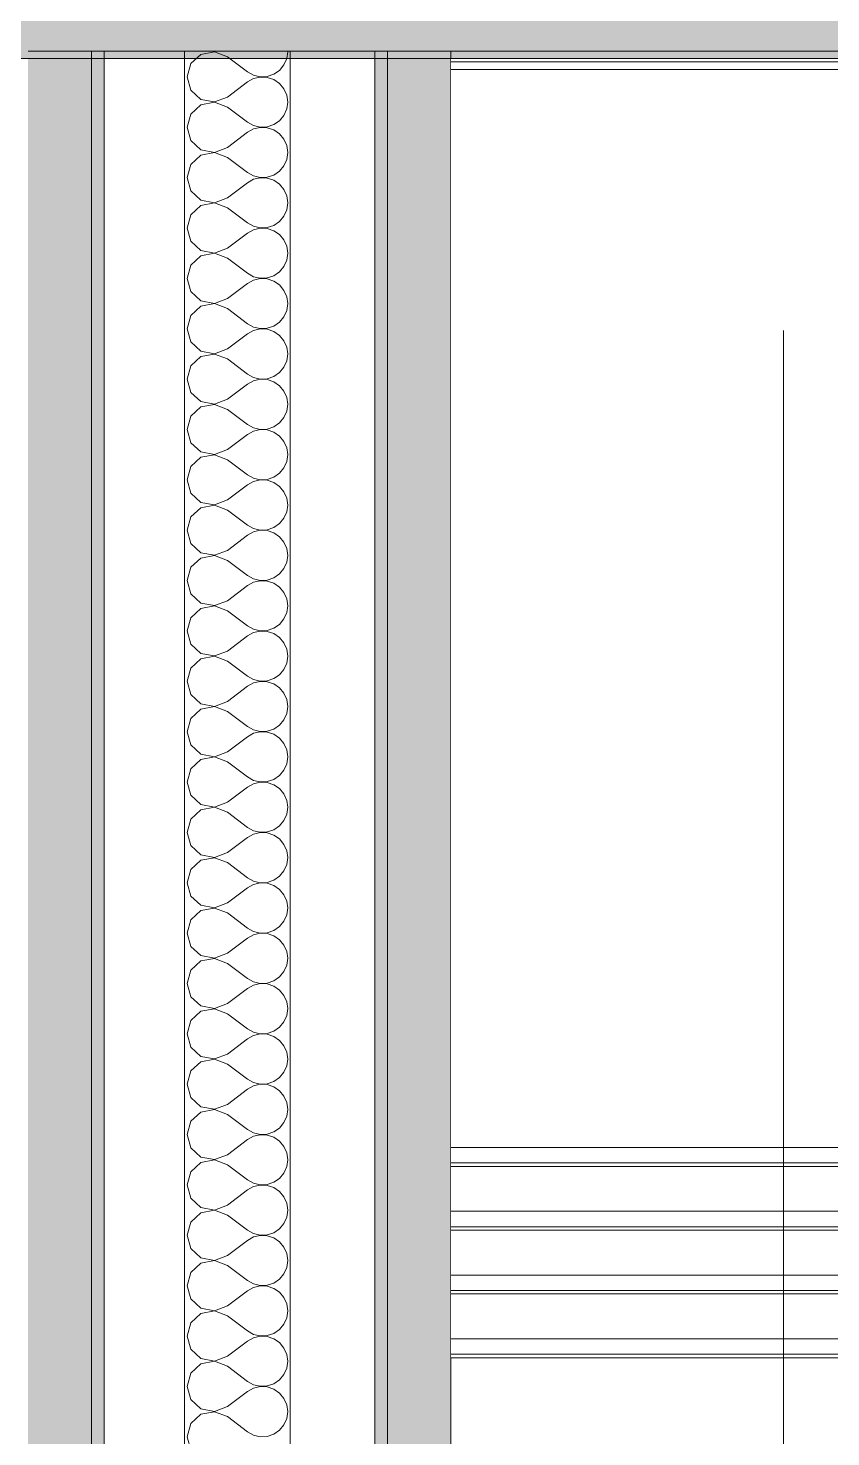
# Model space of a CAD drawing. Header units: millimetres. Extents: x -48147 to 1436659, y -488302 to 18123.
# Drawn here: x 1419576 to 1419765.9, y -467264.1 to -466931.1 of the extents above; entities that cross this region are included whole.
import ezdxf
from ezdxf.enums import TextEntityAlignment as Align

# ---------------------------------------------------------------- set-up
doc = ezdxf.new("R2010")
doc.units = ezdxf.units.MM
doc.header["$MEASUREMENT"] = 0
doc.linetypes.add('Double Dashed', pattern=[546.805537, 264.583325, -105.833328, 70.555556, -105.833328])
doc.linetypes.add('Wipeout_Contour', pattern=[1000, 0, -1000])
for name, color, linetype in [('New_A-15-MG_Structural_Grid_Phase_2', 7, 'Continuous'), ('New_A-20-M_Roof', 7, 'Continuous'), ('New_A-25-M_Wall_Int', 7, 'Continuous'), ('S-280-M_STRUCT_FRAME.IFC Import', 7, 'Continuous')]:
    doc.layers.add(name, color=color, linetype=linetype)
for name, color, linetype, lineweight, true_color in [('New_A-15-MG_Structural_Grid_Phase_2_Pen_No__222', 7, 'Continuous', 13, 0x65af33), ('New_A-20-M_Roof_Pen_No__81', 7, 'Continuous', 20, 0x6a6a6a), ('New_A-25-M_Wall_Int_Pen_No__107', 7, 'Continuous', 15, 0xa6a6a6)]:
    doc.layers.add(name, color=color, linetype=linetype, lineweight=lineweight, true_color=true_color)
for name, color, linetype, lineweight in [('New_A-20-M_Roof_Pen_No__4', 7, 'Continuous', 20), ('New_A-25-M_Wall_Int_Pen_No__1', 7, 'Continuous', 13), ('S-280-M_STRUCT_FRAME.IFC Import_Pen_No__1', 7, 'Continuous', 13), ('S-280-M_STRUCT_FRAME.IFC Import_Pen_No__160', 5, 'Continuous', 200), ('S-280-M_STRUCT_FRAME.IFC Import_Pen_No__90', 8, 'Continuous', 20)]:
    doc.layers.add(name, color=color, linetype=linetype, lineweight=lineweight)
doc.styles.add('GENERATED_STYLE_2', font='')
doc.styles.get('GENERATED_STYLE_2').set_extended_font_data('Swis721 BT')

# ---------------------------------------------------------------- blocks, each defined once
blk = doc.blocks.new('*X202', base_point=(1424163.9, -483032.8))
at = {"layer": 'New_A-25-M_Wall_Int_Pen_No__107', "linetype": 'Continuous'}
for p, q in [((1419620.07, -466936.73), (1419616.87, -466937.33)), ((1419619.27, -466936.53), (1419620.07, -466936.68)), ((1419620.07, -466936.68), (1419620.46, -466936.53)), ((1419623.11, -466937.89), (1419620.07, -466936.73)), ((1419637.17, -466938.33), (1419637.39, -466936.7)), ((1419637.39, -466936.7), (1419637.37, -466936.53)), ((1419614.47, -466939.52), (1419613.58, -466942.65)), ((1419616.87, -466937.33), (1419614.47, -466939.52)), ((1419623.11, -466937.89), (1419627.87, -466941.46)), ((1419635.46, -466941.1), (1419636.5, -466939.83)), ((1419636.5, -466939.83), (1419637.17, -466938.33)), ((1419613.58, -466942.65), (1419614.47, -466945.78)), ((1419627.87, -466941.46), (1419629.31, -466942.26)), ((1419629.31, -466943.05), (1419627.87, -466943.84)), ((1419629.31, -466942.26), (1419630.9, -466942.63)), ((1419630.9, -466942.68), (1419629.31, -466943.05)), ((1419630.9, -466942.63), (1419632.55, -466942.55)), ((1419632.55, -466942.76), (1419630.9, -466942.68)), ((1419632.55, -466942.55), (1419634.1, -466942.03)), ((1419634.1, -466943.28), (1419632.55, -466942.76)), ((1419634.1, -466942.03), (1419635.46, -466941.1)), ((1419635.46, -466944.21), (1419634.1, -466943.28)), ((1419614.47, -466945.78), (1419616.87, -466947.98)), ((1419623.11, -466947.42), (1419627.87, -466943.84)), ((1419636.5, -466945.48), (1419635.46, -466944.21)), ((1419637.17, -466946.98), (1419636.5, -466945.48)), ((1419616.87, -466949.23), (1419614.47, -466951.43)), ((1419616.87, -466947.98), (1419620.07, -466948.58)), ((1419620.07, -466948.63), (1419616.87, -466949.23)), ((1419620.07, -466948.58), (1419623.11, -466947.42)), ((1419623.11, -466949.8), (1419620.07, -466948.63)), ((1419623.11, -466949.8), (1419627.87, -466953.37)), ((1419637.39, -466948.61), (1419637.17, -466946.98)), ((1419637.17, -466950.23), (1419637.39, -466948.61)), ((1419614.47, -466951.43), (1419613.58, -466954.56)), ((1419627.87, -466953.37), (1419629.31, -466954.16)), ((1419634.1, -466953.93), (1419635.46, -466953)), ((1419635.46, -466953), (1419636.5, -466951.74)), ((1419636.5, -466951.74), (1419637.17, -466950.23)), ((1419613.58, -466954.56), (1419614.47, -466957.69)), ((1419623.11, -466959.32), (1419627.87, -466955.75)), ((1419629.31, -466954.95), (1419627.87, -466955.75)), ((1419629.31, -466954.16), (1419630.9, -466954.53)), ((1419630.9, -466954.58), (1419629.31, -466954.95)), ((1419630.9, -466954.53), (1419632.55, -466954.46)), ((1419632.55, -466954.66), (1419630.9, -466954.58)), ((1419632.55, -466954.46), (1419634.1, -466953.93)), ((1419634.1, -466955.19), (1419632.55, -466954.66)), ((1419635.46, -466956.12), (1419634.1, -466955.19)), ((1419636.5, -466957.38), (1419635.46, -466956.12)), ((1419614.47, -466957.69), (1419616.87, -466959.88)), ((1419616.87, -466959.88), (1419620.07, -466960.49)), ((1419620.07, -466960.49), (1419623.11, -466959.32)), ((1419637.17, -466958.88), (1419636.5, -466957.38)), ((1419637.39, -466960.51), (1419637.17, -466958.88)), ((1419614.47, -466963.33), (1419613.58, -466966.46)), ((1419616.87, -466961.14), (1419614.47, -466963.33)), ((1419620.07, -466960.54), (1419616.87, -466961.14)), ((1419623.11, -466961.7), (1419620.07, -466960.54)), ((1419623.11, -466961.7), (1419627.87, -466965.27)), ((1419636.5, -466963.64), (1419637.17, -466962.14)), ((1419637.17, -466962.14), (1419637.39, -466960.51)), ((1419613.58, -466966.46), (1419614.47, -466969.59)), ((1419627.87, -466965.27), (1419629.31, -466966.07)), ((1419629.31, -466966.86), (1419627.87, -466967.65)), ((1419629.31, -466966.07), (1419630.9, -466966.44)), ((1419630.9, -466966.49), (1419629.31, -466966.86)), ((1419630.9, -466966.44), (1419632.55, -466966.36)), ((1419632.55, -466966.57), (1419630.9, -466966.49)), ((1419632.55, -466966.36), (1419634.1, -466965.84)), ((1419634.1, -466967.09), (1419632.55, -466966.57)), ((1419634.1, -466965.84), (1419635.46, -466964.91)), ((1419635.46, -466964.91), (1419636.5, -466963.64)), ((1419614.47, -466969.59), (1419616.87, -466971.79)), ((1419623.11, -466971.23), (1419627.87, -466967.65)), ((1419635.46, -466968.02), (1419634.1, -466967.09)), ((1419636.5, -466969.29), (1419635.46, -466968.02)), ((1419637.17, -466970.79), (1419636.5, -466969.29)), ((1419616.87, -466973.04), (1419614.47, -466975.24)), ((1419616.87, -466971.79), (1419620.07, -466972.39)), ((1419620.07, -466972.44), (1419616.87, -466973.04)), ((1419620.07, -466972.39), (1419623.11, -466971.23)), ((1419623.11, -466973.61), (1419620.07, -466972.44)), ((1419637.39, -466972.42), (1419637.17, -466970.79)), ((1419637.17, -466974.04), (1419637.39, -466972.42)), ((1419614.47, -466975.24), (1419613.58, -466978.37)), ((1419623.11, -466973.61), (1419627.87, -466977.18)), ((1419634.1, -466977.74), (1419635.46, -466976.81)), ((1419635.46, -466976.81), (1419636.5, -466975.55)), ((1419636.5, -466975.55), (1419637.17, -466974.04)), ((1419613.58, -466978.37), (1419614.47, -466981.5)), ((1419623.11, -466983.13), (1419627.87, -466979.56)), ((1419627.87, -466977.18), (1419629.31, -466977.97)), ((1419629.31, -466978.76), (1419627.87, -466979.56)), ((1419629.31, -466977.97), (1419630.9, -466978.34)), ((1419630.9, -466978.39), (1419629.31, -466978.76)), ((1419630.9, -466978.34), (1419632.55, -466978.26)), ((1419632.55, -466978.47), (1419630.9, -466978.39)), ((1419632.55, -466978.26), (1419634.1, -466977.74)), ((1419634.1, -466979), (1419632.55, -466978.47)), ((1419635.46, -466979.93), (1419634.1, -466979)), ((1419636.5, -466981.19), (1419635.46, -466979.93)), ((1419614.47, -466981.5), (1419616.87, -466983.69)), ((1419620.07, -466984.3), (1419623.11, -466983.13)), ((1419637.17, -466982.69), (1419636.5, -466981.19)), ((1419637.39, -466984.32), (1419637.17, -466982.69)), ((1419616.87, -466984.95), (1419614.47, -466987.14)), ((1419616.87, -466983.69), (1419620.07, -466984.3)), ((1419620.07, -466984.34), (1419616.87, -466984.95)), ((1419623.11, -466985.51), (1419620.07, -466984.34)), ((1419623.11, -466985.51), (1419627.87, -466989.08)), ((1419636.5, -466987.45), (1419637.17, -466985.95)), ((1419637.17, -466985.95), (1419637.39, -466984.32)), ((1419614.47, -466987.14), (1419613.58, -466990.27)), ((1419627.87, -466989.08), (1419629.31, -466989.88)), ((1419629.31, -466989.88), (1419630.9, -466990.25)), ((1419630.9, -466990.25), (1419632.55, -466990.17)), ((1419632.55, -466990.17), (1419634.1, -466989.64)), ((1419634.1, -466989.64), (1419635.46, -466988.71)), ((1419635.46, -466988.71), (1419636.5, -466987.45)), ((1419613.58, -466990.27), (1419614.47, -466993.4)), ((1419614.47, -466993.4), (1419616.87, -466995.6)), ((1419623.11, -466995.04), (1419627.87, -466991.46)), ((1419629.31, -466990.67), (1419627.87, -466991.46)), ((1419630.9, -466990.3), (1419629.31, -466990.67)), ((1419632.55, -466990.38), (1419630.9, -466990.3)), ((1419634.1, -466990.9), (1419632.55, -466990.38)), ((1419635.46, -466991.83), (1419634.1, -466990.9)), ((1419636.5, -466993.1), (1419635.46, -466991.83)), ((1419637.17, -466994.6), (1419636.5, -466993.1)), ((1419616.87, -466995.6), (1419620.07, -466996.2)), ((1419620.07, -466996.25), (1419616.87, -466996.85)), ((1419620.07, -466996.2), (1419623.11, -466995.04)), ((1419623.11, -466997.42), (1419620.07, -466996.25)), ((1419637.39, -466996.23), (1419637.17, -466994.6)), ((1419637.17, -466997.85), (1419637.39, -466996.23)), ((1419614.47, -466999.05), (1419613.58, -467002.18)), ((1419616.87, -466996.85), (1419614.47, -466999.05)), ((1419623.11, -466997.42), (1419627.87, -467000.99)), ((1419635.46, -467000.62), (1419636.5, -466999.35)), ((1419636.5, -466999.35), (1419637.17, -466997.85)), ((1419613.58, -467002.18), (1419614.47, -467005.31)), ((1419623.11, -467006.94), (1419627.87, -467003.37)), ((1419627.87, -467000.99), (1419629.31, -467001.78)), ((1419629.31, -467002.57), (1419627.87, -467003.37)), ((1419629.31, -467001.78), (1419630.9, -467002.15)), ((1419630.9, -467002.2), (1419629.31, -467002.57)), ((1419630.9, -467002.15), (1419632.55, -467002.07)), ((1419632.55, -467002.28), (1419630.9, -467002.2)), ((1419632.55, -467002.07), (1419634.1, -467001.55)), ((1419634.1, -467002.81), (1419632.55, -467002.28)), ((1419634.1, -467001.55), (1419635.46, -467000.62)), ((1419635.46, -467003.74), (1419634.1, -467002.81)), ((1419614.47, -467005.31), (1419616.87, -467007.5)), ((1419636.5, -467005), (1419635.46, -467003.74)), ((1419637.17, -467006.5), (1419636.5, -467005)), ((1419637.39, -467008.13), (1419637.17, -467006.5)), ((1419616.87, -467008.76), (1419614.47, -467010.95)), ((1419616.87, -467007.5), (1419620.07, -467008.11)), ((1419620.07, -467008.15), (1419616.87, -467008.76)), ((1419620.07, -467008.11), (1419623.11, -467006.94)), ((1419623.11, -467009.32), (1419620.07, -467008.15)), ((1419623.11, -467009.32), (1419627.87, -467012.89)), ((1419636.5, -467011.26), (1419637.17, -467009.76)), ((1419637.17, -467009.76), (1419637.39, -467008.13)), ((1419614.47, -467010.95), (1419613.58, -467014.08)), ((1419627.87, -467012.89), (1419629.31, -467013.69)), ((1419632.55, -467013.98), (1419634.1, -467013.45)), ((1419634.1, -467013.45), (1419635.46, -467012.52)), ((1419635.46, -467012.52), (1419636.5, -467011.26)), ((1419613.58, -467014.08), (1419614.47, -467017.21)), ((1419623.11, -467018.84), (1419627.87, -467015.27)), ((1419629.31, -467014.48), (1419627.87, -467015.27)), ((1419629.31, -467013.69), (1419630.9, -467014.06)), ((1419630.9, -467014.11), (1419629.31, -467014.48)), ((1419630.9, -467014.06), (1419632.55, -467013.98)), ((1419632.55, -467014.19), (1419630.9, -467014.11)), ((1419634.1, -467014.71), (1419632.55, -467014.19)), ((1419635.46, -467015.64), (1419634.1, -467014.71)), ((1419636.5, -467016.91), (1419635.46, -467015.64)), ((1419614.47, -467017.21), (1419616.87, -467019.41)), ((1419616.87, -467019.41), (1419620.07, -467020.01)), ((1419620.07, -467020.06), (1419616.87, -467020.66)), ((1419620.07, -467020.01), (1419623.11, -467018.84)), ((1419623.11, -467021.23), (1419620.07, -467020.06)), ((1419637.17, -467018.41), (1419636.5, -467016.91)), ((1419637.39, -467020.04), (1419637.17, -467018.41)), ((1419637.17, -467021.66), (1419637.39, -467020.04)), ((1419614.47, -467022.86), (1419613.58, -467025.99)), ((1419616.87, -467020.66), (1419614.47, -467022.86)), ((1419623.11, -467021.23), (1419627.87, -467024.8)), ((1419635.46, -467024.43), (1419636.5, -467023.16)), ((1419636.5, -467023.16), (1419637.17, -467021.66)), ((1419613.58, -467025.99), (1419614.47, -467029.12)), ((1419627.87, -467024.8), (1419629.31, -467025.59)), ((1419629.31, -467026.38), (1419627.87, -467027.18)), ((1419629.31, -467025.59), (1419630.9, -467025.96)), ((1419630.9, -467026.01), (1419629.31, -467026.38)), ((1419630.9, -467025.96), (1419632.55, -467025.88)), ((1419632.55, -467026.09), (1419630.9, -467026.01)), ((1419632.55, -467025.88), (1419634.1, -467025.36)), ((1419634.1, -467026.62), (1419632.55, -467026.09)), ((1419634.1, -467025.36), (1419635.46, -467024.43)), ((1419635.46, -467027.55), (1419634.1, -467026.62)), ((1419614.47, -467029.12), (1419616.87, -467031.31)), ((1419623.11, -467030.75), (1419627.87, -467027.18)), ((1419636.5, -467028.81), (1419635.46, -467027.55)), ((1419637.17, -467030.31), (1419636.5, -467028.81)), ((1419616.87, -467032.57), (1419614.47, -467034.76)), ((1419616.87, -467031.31), (1419620.07, -467031.92)), ((1419620.07, -467031.96), (1419616.87, -467032.57)), ((1419620.07, -467031.92), (1419623.11, -467030.75)), ((1419623.11, -467033.13), (1419620.07, -467031.96)), ((1419623.11, -467033.13), (1419627.87, -467036.7)), ((1419637.39, -467031.94), (1419637.17, -467030.31)), ((1419637.17, -467033.57), (1419637.39, -467031.94)), ((1419614.47, -467034.76), (1419613.58, -467037.89)), ((1419627.87, -467036.7), (1419629.31, -467037.5)), ((1419634.1, -467037.26), (1419635.46, -467036.33)), ((1419635.46, -467036.33), (1419636.5, -467035.07)), ((1419636.5, -467035.07), (1419637.17, -467033.57)), ((1419613.58, -467037.89), (1419614.47, -467041.02)), ((1419623.11, -467042.65), (1419627.87, -467039.08)), ((1419629.31, -467038.29), (1419627.87, -467039.08)), ((1419629.31, -467037.5), (1419630.9, -467037.87)), ((1419630.9, -467037.92), (1419629.31, -467038.29)), ((1419630.9, -467037.87), (1419632.55, -467037.79)), ((1419632.55, -467038), (1419630.9, -467037.92)), ((1419632.55, -467037.79), (1419634.1, -467037.26)), ((1419634.1, -467038.52), (1419632.55, -467038)), ((1419635.46, -467039.45), (1419634.1, -467038.52)), ((1419636.5, -467040.72), (1419635.46, -467039.45)), ((1419614.47, -467041.02), (1419616.87, -467043.22)), ((1419616.87, -467043.22), (1419620.07, -467043.82)), ((1419620.07, -467043.82), (1419623.11, -467042.65)), ((1419637.17, -467042.22), (1419636.5, -467040.72)), ((1419637.39, -467043.84), (1419637.17, -467042.22)), ((1419614.47, -467046.67), (1419613.58, -467049.8)), ((1419616.87, -467044.47), (1419614.47, -467046.67)), ((1419620.07, -467043.87), (1419616.87, -467044.47)), ((1419623.11, -467045.04), (1419620.07, -467043.87)), ((1419623.11, -467045.04), (1419627.87, -467048.61)), ((1419636.5, -467046.97), (1419637.17, -467045.47)), ((1419637.17, -467045.47), (1419637.39, -467043.84)), ((1419613.58, -467049.8), (1419614.47, -467052.93)), ((1419627.87, -467048.61), (1419629.31, -467049.4)), ((1419629.31, -467049.4), (1419630.9, -467049.77)), ((1419630.9, -467049.82), (1419629.31, -467050.19)), ((1419630.9, -467049.77), (1419632.55, -467049.69)), ((1419632.55, -467049.9), (1419630.9, -467049.82)), ((1419632.55, -467049.69), (1419634.1, -467049.17)), ((1419634.1, -467050.43), (1419632.55, -467049.9)), ((1419634.1, -467049.17), (1419635.46, -467048.24)), ((1419635.46, -467048.24), (1419636.5, -467046.97)), ((1419614.47, -467052.93), (1419616.87, -467055.12)), ((1419623.11, -467054.56), (1419627.87, -467050.99)), ((1419629.31, -467050.19), (1419627.87, -467050.99)), ((1419635.46, -467051.36), (1419634.1, -467050.43)), ((1419636.5, -467052.62), (1419635.46, -467051.36)), ((1419637.17, -467054.12), (1419636.5, -467052.62)), ((1419616.87, -467056.38), (1419614.47, -467058.57)), ((1419616.87, -467055.12), (1419620.07, -467055.73)), ((1419620.07, -467055.77), (1419616.87, -467056.38)), ((1419620.07, -467055.73), (1419623.11, -467054.56)), ((1419623.11, -467056.94), (1419620.07, -467055.77)), ((1419637.39, -467055.75), (1419637.17, -467054.12)), ((1419637.17, -467057.38), (1419637.39, -467055.75)), ((1419614.47, -467058.57), (1419613.58, -467061.7)), ((1419623.11, -467056.94), (1419627.87, -467060.51)), ((1419635.46, -467060.14), (1419636.5, -467058.88)), ((1419636.5, -467058.88), (1419637.17, -467057.38)), ((1419613.58, -467061.7), (1419614.47, -467064.83)), ((1419623.11, -467066.46), (1419627.87, -467062.89)), ((1419627.87, -467060.51), (1419629.31, -467061.31)), ((1419629.31, -467062.1), (1419627.87, -467062.89)), ((1419629.31, -467061.31), (1419630.9, -467061.68)), ((1419630.9, -467061.73), (1419629.31, -467062.1)), ((1419630.9, -467061.68), (1419632.55, -467061.6)), ((1419632.55, -467061.81), (1419630.9, -467061.73)), ((1419632.55, -467061.6), (1419634.1, -467061.07)), ((1419634.1, -467062.33), (1419632.55, -467061.81)), ((1419634.1, -467061.07), (1419635.46, -467060.14)), ((1419635.46, -467063.26), (1419634.1, -467062.33)), ((1419636.5, -467064.52), (1419635.46, -467063.26)), ((1419614.47, -467064.83), (1419616.87, -467067.03)), ((1419620.07, -467067.63), (1419623.11, -467066.46)), ((1419637.17, -467066.03), (1419636.5, -467064.52)), ((1419637.39, -467067.65), (1419637.17, -467066.03)), ((1419616.87, -467068.28), (1419614.47, -467070.48)), ((1419616.87, -467067.03), (1419620.07, -467067.63)), ((1419620.07, -467067.68), (1419616.87, -467068.28)), ((1419623.11, -467068.84), (1419620.07, -467067.68)), ((1419623.11, -467068.84), (1419627.87, -467072.42)), ((1419636.5, -467070.78), (1419637.17, -467069.28)), ((1419637.17, -467069.28), (1419637.39, -467067.65)), ((1419614.47, -467070.48), (1419613.58, -467073.61)), ((1419627.87, -467072.42), (1419629.31, -467073.21)), ((1419629.31, -467073.21), (1419630.9, -467073.58)), ((1419632.55, -467073.5), (1419634.1, -467072.98)), ((1419634.1, -467072.98), (1419635.46, -467072.05)), ((1419635.46, -467072.05), (1419636.5, -467070.78)), ((1419613.58, -467073.61), (1419614.47, -467076.74)), ((1419614.47, -467076.74), (1419616.87, -467078.93)), ((1419623.11, -467078.37), (1419627.87, -467074.8)), ((1419629.31, -467074), (1419627.87, -467074.8)), ((1419630.9, -467073.63), (1419629.31, -467074)), ((1419630.9, -467073.58), (1419632.55, -467073.5)), ((1419632.55, -467073.71), (1419630.9, -467073.63)), ((1419634.1, -467074.23), (1419632.55, -467073.71)), ((1419635.46, -467075.16), (1419634.1, -467074.23)), ((1419636.5, -467076.43), (1419635.46, -467075.16)), ((1419637.17, -467077.93), (1419636.5, -467076.43)), ((1419616.87, -467078.93), (1419620.07, -467079.53)), ((1419620.07, -467079.58), (1419616.87, -467080.19)), ((1419620.07, -467079.53), (1419623.11, -467078.37)), ((1419623.11, -467080.75), (1419620.07, -467079.58)), ((1419637.39, -467079.56), (1419637.17, -467077.93)), ((1419637.17, -467081.19), (1419637.39, -467079.56)), ((1419614.47, -467082.38), (1419613.58, -467085.51)), ((1419616.87, -467080.19), (1419614.47, -467082.38)), ((1419623.11, -467080.75), (1419627.87, -467084.32)), ((1419635.46, -467083.95), (1419636.5, -467082.69)), ((1419636.5, -467082.69), (1419637.17, -467081.19)), ((1419613.58, -467085.51), (1419614.47, -467088.64)), ((1419623.11, -467090.27), (1419627.87, -467086.7)), ((1419627.87, -467084.32), (1419629.31, -467085.12)), ((1419629.31, -467085.91), (1419627.87, -467086.7)), ((1419629.31, -467085.12), (1419630.9, -467085.49)), ((1419630.9, -467085.54), (1419629.31, -467085.91)), ((1419630.9, -467085.49), (1419632.55, -467085.41)), ((1419632.55, -467085.61), (1419630.9, -467085.54)), ((1419632.55, -467085.41), (1419634.1, -467084.88)), ((1419634.1, -467086.14), (1419632.55, -467085.61)), ((1419634.1, -467084.88), (1419635.46, -467083.95)), ((1419635.46, -467087.07), (1419634.1, -467086.14)), ((1419614.47, -467088.64), (1419616.87, -467090.84)), ((1419636.5, -467088.33), (1419635.46, -467087.07)), ((1419637.17, -467089.84), (1419636.5, -467088.33)), ((1419637.39, -467091.46), (1419637.17, -467089.84)), ((1419616.87, -467092.09), (1419614.47, -467094.29)), ((1419616.87, -467090.84), (1419620.07, -467091.44)), ((1419620.07, -467091.49), (1419616.87, -467092.09)), ((1419620.07, -467091.44), (1419623.11, -467090.27)), ((1419623.11, -467092.65), (1419620.07, -467091.49)), ((1419623.11, -467092.65), (1419627.87, -467096.23)), ((1419636.5, -467094.59), (1419637.17, -467093.09)), ((1419637.17, -467093.09), (1419637.39, -467091.46)), ((1419614.47, -467094.29), (1419613.58, -467097.42)), ((1419627.87, -467096.23), (1419629.31, -467097.02)), ((1419634.1, -467096.79), (1419635.46, -467095.86)), ((1419635.46, -467095.86), (1419636.5, -467094.59)), ((1419613.58, -467097.42), (1419614.47, -467100.55)), ((1419623.11, -467102.18), (1419627.87, -467098.61)), ((1419629.31, -467097.81), (1419627.87, -467098.61)), ((1419629.31, -467097.02), (1419630.9, -467097.39)), ((1419630.9, -467097.44), (1419629.31, -467097.81)), ((1419630.9, -467097.39), (1419632.55, -467097.31)), ((1419632.55, -467097.52), (1419630.9, -467097.44)), ((1419632.55, -467097.31), (1419634.1, -467096.79)), ((1419634.1, -467098.04), (1419632.55, -467097.52)), ((1419635.46, -467098.97), (1419634.1, -467098.04)), ((1419636.5, -467100.24), (1419635.46, -467098.97)), ((1419614.47, -467100.55), (1419616.87, -467102.74)), ((1419616.87, -467102.74), (1419620.07, -467103.34)), ((1419620.07, -467103.39), (1419616.87, -467104)), ((1419620.07, -467103.34), (1419623.11, -467102.18)), ((1419623.11, -467104.56), (1419620.07, -467103.39)), ((1419637.17, -467101.74), (1419636.5, -467100.24)), ((1419637.39, -467103.37), (1419637.17, -467101.74)), ((1419637.17, -467104.99), (1419637.39, -467103.37)), ((1419614.47, -467106.19), (1419613.58, -467109.32)), ((1419616.87, -467104), (1419614.47, -467106.19)), ((1419623.11, -467104.56), (1419627.87, -467108.13)), ((1419635.46, -467107.76), (1419636.5, -467106.5)), ((1419636.5, -467106.5), (1419637.17, -467104.99)), ((1419613.58, -467109.32), (1419614.47, -467112.45)), ((1419627.87, -467108.13), (1419629.31, -467108.92)), ((1419629.31, -467109.72), (1419627.87, -467110.51)), ((1419629.31, -467108.92), (1419630.9, -467109.3)), ((1419630.9, -467109.34), (1419629.31, -467109.72)), ((1419630.9, -467109.3), (1419632.55, -467109.22)), ((1419632.55, -467109.42), (1419630.9, -467109.34)), ((1419632.55, -467109.22), (1419634.1, -467108.69)), ((1419634.1, -467109.95), (1419632.55, -467109.42)), ((1419634.1, -467108.69), (1419635.46, -467107.76)), ((1419635.46, -467110.88), (1419634.1, -467109.95)), ((1419614.47, -467112.45), (1419616.87, -467114.64)), ((1419623.11, -467114.08), (1419627.87, -467110.51)), ((1419636.5, -467112.14), (1419635.46, -467110.88)), ((1419637.17, -467113.65), (1419636.5, -467112.14)), ((1419616.87, -467115.9), (1419614.47, -467118.1)), ((1419616.87, -467114.64), (1419620.07, -467115.25)), ((1419620.07, -467115.3), (1419616.87, -467115.9)), ((1419620.07, -467115.25), (1419623.11, -467114.08)), ((1419623.11, -467116.46), (1419620.07, -467115.3)), ((1419623.11, -467116.46), (1419627.87, -467120.04)), ((1419637.39, -467115.27), (1419637.17, -467113.65)), ((1419637.17, -467116.9), (1419637.39, -467115.27)), ((1419614.47, -467118.1), (1419613.58, -467121.23)), ((1419627.87, -467120.04), (1419629.31, -467120.83)), ((1419634.1, -467120.6), (1419635.46, -467119.67)), ((1419635.46, -467119.67), (1419636.5, -467118.4)), ((1419636.5, -467118.4), (1419637.17, -467116.9)), ((1419613.58, -467121.23), (1419614.47, -467124.35)), ((1419623.11, -467125.99), (1419627.87, -467122.42)), ((1419629.31, -467121.62), (1419627.87, -467122.42)), ((1419629.31, -467120.83), (1419630.9, -467121.2)), ((1419630.9, -467121.25), (1419629.31, -467121.62)), ((1419630.9, -467121.2), (1419632.55, -467121.12)), ((1419632.55, -467121.33), (1419630.9, -467121.25)), ((1419632.55, -467121.12), (1419634.1, -467120.6)), ((1419634.1, -467121.85), (1419632.55, -467121.33)), ((1419635.46, -467122.78), (1419634.1, -467121.85)), ((1419636.5, -467124.05), (1419635.46, -467122.78)), ((1419614.47, -467124.35), (1419616.87, -467126.55)), ((1419616.87, -467126.55), (1419620.07, -467127.15)), ((1419620.07, -467127.15), (1419623.11, -467125.99)), ((1419637.17, -467125.55), (1419636.5, -467124.05)), ((1419637.39, -467127.18), (1419637.17, -467125.55)), ((1419614.47, -467130), (1419613.58, -467133.13)), ((1419616.87, -467127.81), (1419614.47, -467130)), ((1419620.07, -467127.2), (1419616.87, -467127.81)), ((1419623.11, -467128.37), (1419620.07, -467127.2)), ((1419623.11, -467128.37), (1419627.87, -467131.94)), ((1419636.5, -467130.31), (1419637.17, -467128.8)), ((1419637.17, -467128.8), (1419637.39, -467127.18)), ((1419613.58, -467133.13), (1419614.47, -467136.26)), ((1419627.87, -467131.94), (1419629.31, -467132.73)), ((1419629.31, -467132.73), (1419630.9, -467133.11)), ((1419630.9, -467133.15), (1419629.31, -467133.53)), ((1419630.9, -467133.11), (1419632.55, -467133.03)), ((1419632.55, -467133.23), (1419630.9, -467133.15)), ((1419632.55, -467133.03), (1419634.1, -467132.5)), ((1419634.1, -467133.76), (1419632.55, -467133.23)), ((1419634.1, -467132.5), (1419635.46, -467131.57)), ((1419635.46, -467131.57), (1419636.5, -467130.31)), ((1419614.47, -467136.26), (1419616.87, -467138.45)), ((1419623.11, -467137.89), (1419627.87, -467134.32)), ((1419629.31, -467133.53), (1419627.87, -467134.32)), ((1419635.46, -467134.69), (1419634.1, -467133.76)), ((1419636.5, -467135.95), (1419635.46, -467134.69)), ((1419637.17, -467137.46), (1419636.5, -467135.95)), ((1419616.87, -467139.71), (1419614.47, -467141.91)), ((1419616.87, -467138.45), (1419620.07, -467139.06)), ((1419620.07, -467139.11), (1419616.87, -467139.71)), ((1419620.07, -467139.06), (1419623.11, -467137.89)), ((1419623.11, -467140.27), (1419620.07, -467139.11)), ((1419637.39, -467139.08), (1419637.17, -467137.46)), ((1419637.17, -467140.71), (1419637.39, -467139.08)), ((1419614.47, -467141.91), (1419613.58, -467145.04)), ((1419623.11, -467140.27), (1419627.87, -467143.84)), ((1419635.46, -467143.48), (1419636.5, -467142.21)), ((1419636.5, -467142.21), (1419637.17, -467140.71)), ((1419613.58, -467145.04), (1419614.47, -467148.16)), ((1419623.11, -467149.8), (1419627.87, -467146.23)), ((1419627.87, -467143.84), (1419629.31, -467144.64)), ((1419629.31, -467145.43), (1419627.87, -467146.23)), ((1419629.31, -467144.64), (1419630.9, -467145.01)), ((1419630.9, -467145.06), (1419629.31, -467145.43)), ((1419630.9, -467145.01), (1419632.55, -467144.93)), ((1419632.55, -467145.14), (1419630.9, -467145.06)), ((1419632.55, -467144.93), (1419634.1, -467144.41)), ((1419634.1, -467145.66), (1419632.55, -467145.14)), ((1419634.1, -467144.41), (1419635.46, -467143.48)), ((1419635.46, -467146.59), (1419634.1, -467145.66)), ((1419636.5, -467147.86), (1419635.46, -467146.59)), ((1419614.47, -467148.16), (1419616.87, -467150.36)), ((1419620.07, -467150.96), (1419623.11, -467149.8)), ((1419637.17, -467149.36), (1419636.5, -467147.86)), ((1419637.39, -467150.99), (1419637.17, -467149.36)), ((1419616.87, -467151.62), (1419614.47, -467153.81)), ((1419616.87, -467150.36), (1419620.07, -467150.96)), ((1419620.07, -467151.01), (1419616.87, -467151.62)), ((1419623.11, -467152.18), (1419620.07, -467151.01)), ((1419623.11, -467152.18), (1419627.87, -467155.75)), ((1419636.5, -467154.12), (1419637.17, -467152.61)), ((1419637.17, -467152.61), (1419637.39, -467150.99)), ((1419614.47, -467153.81), (1419613.58, -467156.94)), ((1419627.87, -467155.75), (1419629.31, -467156.54)), ((1419629.31, -467156.54), (1419630.9, -467156.92)), ((1419632.55, -467156.84), (1419634.1, -467156.31)), ((1419634.1, -467156.31), (1419635.46, -467155.38)), ((1419635.46, -467155.38), (1419636.5, -467154.12)), ((1419613.58, -467156.94), (1419614.47, -467160.07)), ((1419623.11, -467161.7), (1419627.87, -467158.13)), ((1419629.31, -467157.34), (1419627.87, -467158.13)), ((1419630.9, -467156.96), (1419629.31, -467157.34)), ((1419630.9, -467156.92), (1419632.55, -467156.84)), ((1419632.55, -467157.04), (1419630.9, -467156.96)), ((1419634.1, -467157.57), (1419632.55, -467157.04)), ((1419635.46, -467158.5), (1419634.1, -467157.57)), ((1419636.5, -467159.76), (1419635.46, -467158.5)), ((1419637.17, -467161.27), (1419636.5, -467159.76)), ((1419614.47, -467160.07), (1419616.87, -467162.26)), ((1419616.87, -467162.26), (1419620.07, -467162.87)), ((1419620.07, -467162.92), (1419616.87, -467163.52)), ((1419620.07, -467162.87), (1419623.11, -467161.7)), ((1419623.11, -467164.08), (1419620.07, -467162.92)), ((1419637.39, -467162.89), (1419637.17, -467161.27)), ((1419637.17, -467164.52), (1419637.39, -467162.89)), ((1419614.47, -467165.72), (1419613.58, -467168.84)), ((1419616.87, -467163.52), (1419614.47, -467165.72)), ((1419623.11, -467164.08), (1419627.87, -467167.65)), ((1419635.46, -467167.29), (1419636.5, -467166.02)), ((1419636.5, -467166.02), (1419637.17, -467164.52)), ((1419613.58, -467168.84), (1419614.47, -467171.97)), ((1419627.87, -467167.65), (1419629.31, -467168.45)), ((1419629.31, -467169.24), (1419627.87, -467170.04)), ((1419629.31, -467168.45), (1419630.9, -467168.82)), ((1419630.9, -467168.87), (1419629.31, -467169.24)), ((1419630.9, -467168.82), (1419632.55, -467168.74)), ((1419632.55, -467168.95), (1419630.9, -467168.87)), ((1419632.55, -467168.74), (1419634.1, -467168.22)), ((1419634.1, -467169.47), (1419632.55, -467168.95)), ((1419634.1, -467168.22), (1419635.46, -467167.29)), ((1419635.46, -467170.4), (1419634.1, -467169.47)), ((1419614.47, -467171.97), (1419616.87, -467174.17)), ((1419623.11, -467173.61), (1419627.87, -467170.04)), ((1419636.5, -467171.67), (1419635.46, -467170.4)), ((1419637.17, -467173.17), (1419636.5, -467171.67)), ((1419637.39, -467174.8), (1419637.17, -467173.17)), ((1419616.87, -467175.43), (1419614.47, -467177.62)), ((1419616.87, -467174.17), (1419620.07, -467174.77)), ((1419620.07, -467174.82), (1419616.87, -467175.43)), ((1419620.07, -467174.77), (1419623.11, -467173.61)), ((1419623.11, -467175.99), (1419620.07, -467174.82)), ((1419623.11, -467175.99), (1419627.87, -467179.56)), ((1419636.5, -467177.93), (1419637.17, -467176.42)), ((1419637.17, -467176.42), (1419637.39, -467174.8)), ((1419614.47, -467177.62), (1419613.58, -467180.75)), ((1419627.87, -467179.56), (1419629.31, -467180.35)), ((1419634.1, -467180.12), (1419635.46, -467179.19)), ((1419635.46, -467179.19), (1419636.5, -467177.93)), ((1419613.58, -467180.75), (1419614.47, -467183.88)), ((1419623.11, -467185.51), (1419627.87, -467181.94)), ((1419629.31, -467181.15), (1419627.87, -467181.94)), ((1419629.31, -467180.35), (1419630.9, -467180.73)), ((1419630.9, -467180.77), (1419629.31, -467181.15)), ((1419630.9, -467180.73), (1419632.55, -467180.65)), ((1419632.55, -467180.85), (1419630.9, -467180.77)), ((1419632.55, -467180.65), (1419634.1, -467180.12)), ((1419634.1, -467181.38), (1419632.55, -467180.85)), ((1419635.46, -467182.31), (1419634.1, -467181.38)), ((1419636.5, -467183.57), (1419635.46, -467182.31)), ((1419614.47, -467183.88), (1419616.87, -467186.07)), ((1419616.87, -467186.07), (1419620.07, -467186.68)), ((1419620.07, -467186.68), (1419623.11, -467185.51)), ((1419637.17, -467185.08), (1419636.5, -467183.57)), ((1419637.39, -467186.7), (1419637.17, -467185.08)), ((1419614.47, -467189.52), (1419613.58, -467192.65)), ((1419616.87, -467187.33), (1419614.47, -467189.52)), ((1419620.07, -467186.73), (1419616.87, -467187.33)), ((1419623.11, -467187.89), (1419620.07, -467186.73)), ((1419623.11, -467187.89), (1419627.87, -467191.46)), ((1419635.46, -467191.1), (1419636.5, -467189.83)), ((1419636.5, -467189.83), (1419637.17, -467188.33)), ((1419637.17, -467188.33), (1419637.39, -467186.7)), ((1419613.58, -467192.65), (1419614.47, -467195.78)), ((1419627.87, -467191.46), (1419629.31, -467192.26)), ((1419629.31, -467193.05), (1419627.87, -467193.84)), ((1419629.31, -467192.26), (1419630.9, -467192.63)), ((1419630.9, -467192.68), (1419629.31, -467193.05)), ((1419630.9, -467192.63), (1419632.55, -467192.55)), ((1419632.55, -467192.76), (1419630.9, -467192.68)), ((1419632.55, -467192.55), (1419634.1, -467192.03)), ((1419634.1, -467193.28), (1419632.55, -467192.76)), ((1419634.1, -467192.03), (1419635.46, -467191.1)), ((1419635.46, -467194.21), (1419634.1, -467193.28)), ((1419614.47, -467195.78), (1419616.87, -467197.98)), ((1419623.11, -467197.42), (1419627.87, -467193.84)), ((1419636.5, -467195.48), (1419635.46, -467194.21)), ((1419637.17, -467196.98), (1419636.5, -467195.48)), ((1419616.87, -467199.23), (1419614.47, -467201.43)), ((1419616.87, -467197.98), (1419620.07, -467198.58)), ((1419620.07, -467198.63), (1419616.87, -467199.23)), ((1419620.07, -467198.58), (1419623.11, -467197.42)), ((1419623.11, -467199.8), (1419620.07, -467198.63)), ((1419623.11, -467199.8), (1419627.87, -467203.37)), ((1419637.39, -467198.61), (1419637.17, -467196.98)), ((1419637.17, -467200.23), (1419637.39, -467198.61)), ((1419614.47, -467201.43), (1419613.58, -467204.56)), ((1419634.1, -467203.93), (1419635.46, -467203)), ((1419635.46, -467203), (1419636.5, -467201.74)), ((1419636.5, -467201.74), (1419637.17, -467200.23)), ((1419613.58, -467204.56), (1419614.47, -467207.69)), ((1419623.11, -467209.32), (1419627.87, -467205.75)), ((1419627.87, -467203.37), (1419629.31, -467204.16)), ((1419629.31, -467204.95), (1419627.87, -467205.75)), ((1419629.31, -467204.16), (1419630.9, -467204.53)), ((1419630.9, -467204.58), (1419629.31, -467204.95)), ((1419630.9, -467204.53), (1419632.55, -467204.46)), ((1419632.55, -467204.66), (1419630.9, -467204.58)), ((1419632.55, -467204.46), (1419634.1, -467203.93)), ((1419634.1, -467205.19), (1419632.55, -467204.66)), ((1419635.46, -467206.12), (1419634.1, -467205.19)), ((1419636.5, -467207.38), (1419635.46, -467206.12)), ((1419614.47, -467207.69), (1419616.87, -467209.88)), ((1419616.87, -467209.88), (1419620.07, -467210.49)), ((1419620.07, -467210.49), (1419623.11, -467209.32)), ((1419637.17, -467208.88), (1419636.5, -467207.38)), ((1419637.39, -467210.51), (1419637.17, -467208.88)), ((1419616.87, -467211.14), (1419614.47, -467213.33)), ((1419620.07, -467210.54), (1419616.87, -467211.14)), ((1419623.11, -467211.7), (1419620.07, -467210.54)), ((1419623.11, -467211.7), (1419627.87, -467215.27)), ((1419636.5, -467213.64), (1419637.17, -467212.14)), ((1419637.17, -467212.14), (1419637.39, -467210.51)), ((1419614.47, -467213.33), (1419613.58, -467216.46)), ((1419613.58, -467216.46), (1419614.47, -467219.59)), ((1419627.87, -467215.27), (1419629.31, -467216.07)), ((1419629.31, -467216.07), (1419630.9, -467216.44)), ((1419630.9, -467216.49), (1419629.31, -467216.86)), ((1419630.9, -467216.44), (1419632.55, -467216.36)), ((1419632.55, -467216.57), (1419630.9, -467216.49)), ((1419632.55, -467216.36), (1419634.1, -467215.84)), ((1419634.1, -467217.09), (1419632.55, -467216.57)), ((1419634.1, -467215.84), (1419635.46, -467214.91)), ((1419635.46, -467214.91), (1419636.5, -467213.64)), ((1419614.47, -467219.59), (1419616.87, -467221.79)), ((1419623.11, -467221.23), (1419627.87, -467217.65)), ((1419629.31, -467216.86), (1419627.87, -467217.65)), ((1419635.46, -467218.02), (1419634.1, -467217.09)), ((1419636.5, -467219.29), (1419635.46, -467218.02)), ((1419637.17, -467220.79), (1419636.5, -467219.29)), ((1419616.87, -467223.04), (1419614.47, -467225.24)), ((1419616.87, -467221.79), (1419620.07, -467222.39)), ((1419620.07, -467222.44), (1419616.87, -467223.04)), ((1419620.07, -467222.39), (1419623.11, -467221.23)), ((1419623.11, -467223.61), (1419620.07, -467222.44)), ((1419637.39, -467222.42), (1419637.17, -467220.79)), ((1419637.17, -467224.04), (1419637.39, -467222.42)), ((1419614.47, -467225.24), (1419613.58, -467228.37)), ((1419623.11, -467223.61), (1419627.87, -467227.18)), ((1419635.46, -467226.81), (1419636.5, -467225.55)), ((1419636.5, -467225.55), (1419637.17, -467224.04)), ((1419613.58, -467228.37), (1419614.47, -467231.5)), ((1419623.11, -467233.13), (1419627.87, -467229.56)), ((1419627.87, -467227.18), (1419629.31, -467227.97)), ((1419629.31, -467228.76), (1419627.87, -467229.56)), ((1419629.31, -467227.97), (1419630.9, -467228.34)), ((1419630.9, -467228.39), (1419629.31, -467228.76)), ((1419630.9, -467228.34), (1419632.55, -467228.26)), ((1419632.55, -467228.47), (1419630.9, -467228.39)), ((1419632.55, -467228.26), (1419634.1, -467227.74)), ((1419634.1, -467229), (1419632.55, -467228.47)), ((1419634.1, -467227.74), (1419635.46, -467226.81)), ((1419635.46, -467229.93), (1419634.1, -467229)), ((1419614.47, -467231.5), (1419616.87, -467233.69)), ((1419620.07, -467234.3), (1419623.11, -467233.13)), ((1419636.5, -467231.19), (1419635.46, -467229.93)), ((1419637.17, -467232.69), (1419636.5, -467231.19)), ((1419637.39, -467234.32), (1419637.17, -467232.69)), ((1419616.87, -467234.95), (1419614.47, -467237.14)), ((1419616.87, -467233.69), (1419620.07, -467234.3)), ((1419620.07, -467234.34), (1419616.87, -467234.95)), ((1419623.11, -467235.51), (1419620.07, -467234.34)), ((1419623.11, -467235.51), (1419627.87, -467239.08)), ((1419636.5, -467237.45), (1419637.17, -467235.95)), ((1419637.17, -467235.95), (1419637.39, -467234.32)), ((1419614.47, -467237.14), (1419613.58, -467240.27)), ((1419627.87, -467239.08), (1419629.31, -467239.88)), ((1419629.31, -467239.88), (1419630.9, -467240.25)), ((1419632.55, -467240.17), (1419634.1, -467239.64)), ((1419634.1, -467239.64), (1419635.46, -467238.71)), ((1419635.46, -467238.71), (1419636.5, -467237.45)), ((1419613.58, -467240.27), (1419614.47, -467243.4)), ((1419623.11, -467245.04), (1419627.87, -467241.46)), ((1419629.31, -467240.67), (1419627.87, -467241.46)), ((1419630.9, -467240.3), (1419629.31, -467240.67)), ((1419630.9, -467240.25), (1419632.55, -467240.17)), ((1419632.55, -467240.38), (1419630.9, -467240.3)), ((1419634.1, -467240.9), (1419632.55, -467240.38)), ((1419635.46, -467241.83), (1419634.1, -467240.9)), ((1419636.5, -467243.1), (1419635.46, -467241.83)), ((1419637.17, -467244.6), (1419636.5, -467243.1)), ((1419614.47, -467243.4), (1419616.87, -467245.6)), ((1419616.87, -467245.6), (1419620.07, -467246.2)), ((1419620.07, -467246.25), (1419616.87, -467246.85)), ((1419620.07, -467246.2), (1419623.11, -467245.04)), ((1419623.11, -467247.42), (1419620.07, -467246.25)), ((1419637.39, -467246.23), (1419637.17, -467244.6)), ((1419637.17, -467247.85), (1419637.39, -467246.23)), ((1419614.47, -467249.05), (1419613.58, -467252.18)), ((1419616.87, -467246.85), (1419614.47, -467249.05)), ((1419623.11, -467247.42), (1419627.87, -467250.99)), ((1419635.46, -467250.62), (1419636.5, -467249.35)), ((1419636.5, -467249.35), (1419637.17, -467247.85)), ((1419613.58, -467252.18), (1419614.47, -467255.31)), ((1419627.87, -467250.99), (1419629.31, -467251.78)), ((1419629.31, -467252.57), (1419627.87, -467253.37)), ((1419629.31, -467251.78), (1419630.9, -467252.15)), ((1419630.9, -467252.2), (1419629.31, -467252.57)), ((1419630.9, -467252.15), (1419632.55, -467252.07)), ((1419632.55, -467252.28), (1419630.9, -467252.2)), ((1419632.55, -467252.07), (1419634.1, -467251.55)), ((1419634.1, -467252.81), (1419632.55, -467252.28)), ((1419634.1, -467251.55), (1419635.46, -467250.62)), ((1419635.46, -467253.74), (1419634.1, -467252.81)), ((1419614.47, -467255.31), (1419616.87, -467257.5)), ((1419623.11, -467256.94), (1419627.87, -467253.37)), ((1419636.5, -467255), (1419635.46, -467253.74)), ((1419637.17, -467256.5), (1419636.5, -467255)), ((1419637.39, -467258.13), (1419637.17, -467256.5)), ((1419616.87, -467258.76), (1419614.47, -467260.95)), ((1419616.87, -467257.5), (1419620.07, -467258.11)), ((1419620.07, -467258.15), (1419616.87, -467258.76)), ((1419620.07, -467258.11), (1419623.11, -467256.94)), ((1419623.11, -467259.32), (1419620.07, -467258.15)), ((1419623.11, -467259.32), (1419627.87, -467262.89)), ((1419636.5, -467261.26), (1419637.17, -467259.76)), ((1419637.17, -467259.76), (1419637.39, -467258.13)), ((1419614.47, -467260.95), (1419613.58, -467264.08)), ((1419627.87, -467262.89), (1419629.31, -467263.69)), ((1419634.1, -467263.45), (1419635.46, -467262.52)), ((1419635.46, -467262.52), (1419636.5, -467261.26)), ((1419613.58, -467264.08), (1419614.47, -467267.21)), ((1419629.31, -467263.69), (1419630.9, -467264.06)), ((1419630.9, -467264.06), (1419632.55, -467263.98)), ((1419632.55, -467263.98), (1419634.1, -467263.45))]:
    blk.add_line(p, q, dxfattribs=at)
blk = doc.blocks.new('Section Elem_178_2', base_point=(1424163.9, -483032.8))
at = {"layer": 'New_A-25-M_Wall_Int_Pen_No__107', "linetype": 'Continuous'}
for points in [[(1419590.99, -466936.53), (1419575.99, -466936.53), (1419575.99, -468424.8), (1419590.99, -468424.8)], [(1419675.99, -466936.53), (1419660.99, -466936.53), (1419660.99, -468424.8), (1419675.99, -468424.8), (1419675.99, -467907.8), (1419669.83, -467907.8), (1419669.83, -467882.8), (1419675.99, -467882.8)]]:
    blk.add_hatch(color=256, dxfattribs=at).paths.add_polyline_path(points)
at = {"layer": 'New_A-25-M_Wall_Int_Pen_No__107', "linetype": 'Continuous', "lineweight": 0, "true_color": 0x535353}
blk.add_hatch(color=251, dxfattribs=at).paths.add_polyline_path([(1419660.99, -466936.53), (1419657.99, -466936.53), (1419657.99, -468424.8), (1419660.99, -468424.8)])
at = {"layer": 'New_A-25-M_Wall_Int_Pen_No__1', "linetype": 'Continuous'}
for p, q in [((1419590.99, -466936.53), (1419590.99, -468424.8)), ((1419660.99, -466936.53), (1419660.99, -468424.8)), ((1419675.99, -466936.53), (1419675.99, -467882.8))]:
    blk.add_line(p, q, dxfattribs=at)
at = {"color": 254, "linetype": 'Wipeout_Contour', "lineweight": 0, "ltscale": 5978797.34800514}
blk.add_wipeout([(1419657.99, -466936.53), (1419637.99, -466936.53), (1419637.99, -468424.8), (1419657.99, -468424.8)], dxfattribs=at).dxf.layer = 'New_A-25-M_Wall_Int'
at = {"layer": 'New_A-25-M_Wall_Int_Pen_No__1', "linetype": 'Continuous'}
blk.add_line((1419657.99, -466936.53), (1419657.99, -468424.8), dxfattribs=at)
at = {"color": 254, "linetype": 'Wipeout_Contour', "lineweight": 0, "ltscale": 5978711.867128056}
blk.add_wipeout([(1419637.99, -466936.53), (1419612.99, -466936.53), (1419612.99, -468424.8), (1419637.99, -468424.8)], dxfattribs=at).dxf.layer = 'New_A-25-M_Wall_Int'
at = {"layer": 'New_A-25-M_Wall_Int_Pen_No__1', "linetype": 'Continuous'}
blk.add_line((1419637.99, -466936.53), (1419637.99, -468424.8), dxfattribs=at)
at = {"layer": 'New_A-25-M_Wall_Int'}
blk.add_blockref('*X202', (1424163.9, -483032.8), dxfattribs=at)
at = {"color": 254, "linetype": 'Wipeout_Contour', "lineweight": 0, "ltscale": 5978628.285936253}
blk.add_wipeout([(1419612.99, -466936.53), (1419593.99, -466936.53), (1419593.99, -468424.8), (1419612.99, -468424.8)], dxfattribs=at).dxf.layer = 'New_A-25-M_Wall_Int'
at = {"layer": 'New_A-25-M_Wall_Int_Pen_No__107', "linetype": 'Continuous', "lineweight": 0, "true_color": 0x535353}
blk.add_hatch(color=251, dxfattribs=at).paths.add_polyline_path([(1419593.99, -466936.53), (1419590.99, -466936.53), (1419590.99, -468424.8), (1419593.99, -468424.8)])
at = {"layer": 'New_A-25-M_Wall_Int_Pen_No__1', "linetype": 'Continuous'}
for p, q in [((1419593.99, -466936.53), (1419593.99, -468424.8)), ((1419612.99, -466936.53), (1419612.99, -468424.8))]:
    blk.add_line(p, q, dxfattribs=at)
blk = doc.blocks.new('Section Elem_319_2', base_point=(1424163.9, -483032.8))
at = {"layer": 'New_A-20-M_Roof_Pen_No__81', "linetype": 'Continuous', "lineweight": 0, "true_color": 0x353535}
blk.add_hatch(color=250, dxfattribs=at).paths.add_polyline_path([(1413335.43, -466901.52), (1413335.43, -466936.53), (1429843.69, -466936.53), (1429843.5, -466901.52)])
at = {"layer": 'New_A-20-M_Roof_Pen_No__4', "linetype": 'Continuous', "flags": 128}
blk.add_lwpolyline([(1425427.66, -466936.53), (1425405.85, -466936.53), (1425402.58, -466936.53), (1425386.22, -466936.53), (1423960.09, -466936.53), (1423943.74, -466936.53), (1423940.46, -466936.53), (1423918.66, -466936.53), (1423891.39, -466936.53), (1423870.68, -466936.53), (1423867.4, -466936.53), (1423851.05, -466936.53), (1419675.99, -466936.53), (1419660.99, -466936.53), (1419657.99, -466936.53), (1419637.99, -466936.53), (1419612.99, -466936.53), (1419593.99, -466936.53), (1419590.99, -466936.53), (1419575.99, -466936.53)], dxfattribs=at)
blk = doc.blocks.new('Section Elem_357_2', base_point=(1424163.9, -483032.8))
at = {"color": 254, "linetype": 'Wipeout_Contour', "lineweight": 0, "ltscale": 5986287.293737188}
blk.add_wipeout([(1419675.99, -467240.95), (1419675.99, -467243.51), (1423851.05, -467243.51), (1423851.05, -467240.95)], dxfattribs=at).dxf.layer = 'S-280-M_STRUCT_FRAME.IFC Import'
at = {"color": 254, "linetype": 'Wipeout_Contour', "lineweight": 0, "ltscale": 5986279.064867641}
blk.add_wipeout([(1423851.05, -467230.33), (1419675.99, -467230.33), (1419675.99, -467240.95), (1423851.05, -467240.95)], dxfattribs=at).dxf.layer = 'S-280-M_STRUCT_FRAME.IFC Import'
at = {"color": 254, "linetype": 'Wipeout_Contour', "lineweight": 0, "ltscale": 5986289.56978157}
blk.add_wipeout([(1423851.05, -467243.51), (1419675.99, -467243.51), (1419675.99, -467244.59), (1423851.05, -467244.59)], dxfattribs=at).dxf.layer = 'S-280-M_STRUCT_FRAME.IFC Import'
at = {"layer": 'S-280-M_STRUCT_FRAME.IFC Import_Pen_No__90', "linetype": 'Continuous'}
blk.add_line((1423851.05, -467240.95), (1419675.99, -467240.95), dxfattribs=at)
at = {"color": 254, "linetype": 'Wipeout_Contour', "lineweight": 0, "ltscale": 5986290.75650719}
blk.add_wipeout([(1423851.05, -467244.59), (1419675.99, -467244.59), (1419675.99, -467245.41), (1423851.05, -467245.41)], dxfattribs=at).dxf.layer = 'S-280-M_STRUCT_FRAME.IFC Import'
at = {"layer": 'S-280-M_STRUCT_FRAME.IFC Import_Pen_No__90', "linetype": 'Continuous'}
for p, q in [((1423851.05, -467244.59), (1419675.99, -467244.59)), ((1423851.05, -467245.41), (1419675.99, -467245.41))]:
    blk.add_line(p, q, dxfattribs=at)
blk = doc.blocks.new('Section Elem_358_2', base_point=(1424163.9, -483032.8))
at = {"color": 254, "linetype": 'Wipeout_Contour', "lineweight": 0, "ltscale": 5986268.462498466}
blk.add_wipeout([(1419675.99, -467225.87), (1419675.99, -467228.43), (1423851.05, -467228.43), (1423851.05, -467225.87)], dxfattribs=at).dxf.layer = 'S-280-M_STRUCT_FRAME.IFC Import'
at = {"color": 254, "linetype": 'Wipeout_Contour', "lineweight": 0, "ltscale": 5986260.234154733}
blk.add_wipeout([(1419675.99, -467215.25), (1419675.99, -467225.87), (1423851.05, -467225.87), (1423851.05, -467215.25)], dxfattribs=at).dxf.layer = 'S-280-M_STRUCT_FRAME.IFC Import'
at = {"color": 254, "linetype": 'Wipeout_Contour', "lineweight": 0, "ltscale": 5986270.738670713}
blk.add_wipeout([(1419675.99, -467229.51), (1423851.05, -467229.51), (1423851.05, -467228.43), (1419675.99, -467228.43)], dxfattribs=at).dxf.layer = 'S-280-M_STRUCT_FRAME.IFC Import'
at = {"layer": 'S-280-M_STRUCT_FRAME.IFC Import_Pen_No__90', "linetype": 'Continuous'}
blk.add_line((1423851.05, -467225.87), (1419675.99, -467225.87), dxfattribs=at)
at = {"color": 254, "linetype": 'Wipeout_Contour', "lineweight": 0, "ltscale": 5986271.92503139}
blk.add_wipeout([(1419675.99, -467230.33), (1423851.05, -467230.33), (1423851.05, -467229.51), (1419675.99, -467229.51)], dxfattribs=at).dxf.layer = 'S-280-M_STRUCT_FRAME.IFC Import'
at = {"layer": 'S-280-M_STRUCT_FRAME.IFC Import_Pen_No__90', "linetype": 'Continuous'}
for p, q in [((1423851.05, -467229.51), (1419675.99, -467229.51)), ((1423851.05, -467230.33), (1419675.99, -467230.33))]:
    blk.add_line(p, q, dxfattribs=at)
blk = doc.blocks.new('Section Elem_359_2', base_point=(1424163.9, -483032.8))
at = {"color": 254, "linetype": 'Wipeout_Contour', "lineweight": 0, "ltscale": 5986249.631826973}
blk.add_wipeout([(1419675.99, -467210.79), (1419675.99, -467213.35), (1423851.05, -467213.35), (1423851.05, -467210.79)], dxfattribs=at).dxf.layer = 'S-280-M_STRUCT_FRAME.IFC Import'
at = {"color": 254, "linetype": 'Wipeout_Contour', "lineweight": 0, "ltscale": 5986241.403189036}
blk.add_wipeout([(1419675.99, -467200.17), (1419675.99, -467210.79), (1423851.05, -467210.79), (1423851.05, -467200.17)], dxfattribs=at).dxf.layer = 'S-280-M_STRUCT_FRAME.IFC Import'
at = {"color": 254, "linetype": 'Wipeout_Contour', "lineweight": 0, "ltscale": 5986251.907721182}
blk.add_wipeout([(1419675.99, -467214.43), (1423851.05, -467214.43), (1423851.05, -467213.35), (1419675.99, -467213.35)], dxfattribs=at).dxf.layer = 'S-280-M_STRUCT_FRAME.IFC Import'
at = {"layer": 'S-280-M_STRUCT_FRAME.IFC Import_Pen_No__90', "linetype": 'Continuous'}
blk.add_line((1423851.05, -467210.79), (1419675.99, -467210.79), dxfattribs=at)
at = {"color": 254, "linetype": 'Wipeout_Contour', "lineweight": 0, "ltscale": 5986253.094812769}
blk.add_wipeout([(1419675.99, -467214.43), (1419675.99, -467215.25), (1423851.05, -467215.25), (1423851.05, -467214.43)], dxfattribs=at).dxf.layer = 'S-280-M_STRUCT_FRAME.IFC Import'
at = {"layer": 'S-280-M_STRUCT_FRAME.IFC Import_Pen_No__90', "linetype": 'Continuous'}
for p, q in [((1423851.05, -467214.43), (1419675.99, -467214.43)), ((1423851.05, -467215.25), (1419675.99, -467215.25))]:
    blk.add_line(p, q, dxfattribs=at)
blk = doc.blocks.new('Section Elem_360_2', base_point=(1424163.9, -483032.8))
at = {"color": 254, "linetype": 'Wipeout_Contour', "lineweight": 0, "ltscale": 5986230.802156935}
blk.add_wipeout([(1419675.99, -467195.71), (1419675.99, -467198.27), (1423851.05, -467198.27), (1423851.05, -467195.71)], dxfattribs=at).dxf.layer = 'S-280-M_STRUCT_FRAME.IFC Import'
at = {"color": 254, "linetype": 'Wipeout_Contour', "lineweight": 0, "ltscale": 5986070.1688638}
blk.add_wipeout([(1419675.99, -467195.71), (1423851.05, -467195.71), (1423851.05, -466940.93), (1419675.99, -466940.93)], dxfattribs=at).dxf.layer = 'S-280-M_STRUCT_FRAME.IFC Import'
at = {"color": 254, "linetype": 'Wipeout_Contour', "lineweight": 0, "ltscale": 5986233.077968702}
blk.add_wipeout([(1423851.05, -467198.27), (1419675.99, -467198.27), (1419675.99, -467199.35), (1423851.05, -467199.35)], dxfattribs=at).dxf.layer = 'S-280-M_STRUCT_FRAME.IFC Import'
at = {"layer": 'S-280-M_STRUCT_FRAME.IFC Import_Pen_No__90', "linetype": 'Continuous'}
blk.add_line((1423851.05, -467195.71), (1419675.99, -467195.71), dxfattribs=at)
at = {"color": 254, "linetype": 'Wipeout_Contour', "lineweight": 0, "ltscale": 5985910.334910409}
blk.add_wipeout([(1419675.99, -466939.65), (1419675.99, -466940.93), (1423851.05, -466940.93), (1423851.05, -466939.65)], dxfattribs=at).dxf.layer = 'S-280-M_STRUCT_FRAME.IFC Import'
at = {"color": 254, "linetype": 'Wipeout_Contour', "lineweight": 0, "ltscale": 5986234.264726423}
blk.add_wipeout([(1419675.99, -467199.35), (1419675.99, -467200.17), (1423851.05, -467200.17), (1423851.05, -467199.35)], dxfattribs=at).dxf.layer = 'S-280-M_STRUCT_FRAME.IFC Import'
at = {"layer": 'S-280-M_STRUCT_FRAME.IFC Import_Pen_No__90', "linetype": 'Continuous'}
for p, q in [((1423851.05, -467199.35), (1419675.99, -467199.35)), ((1423851.05, -467200.17), (1419675.99, -467200.17))]:
    blk.add_line(p, q, dxfattribs=at)
at = {"color": 254, "linetype": 'Wipeout_Contour', "lineweight": 0, "ltscale": 5985909.197670013}
blk.add_wipeout([(1423851.05, -466939.11), (1419675.99, -466939.11), (1419675.99, -466939.65), (1423851.05, -466939.65)], dxfattribs=at).dxf.layer = 'S-280-M_STRUCT_FRAME.IFC Import'
at = {"layer": 'S-280-M_STRUCT_FRAME.IFC Import_Pen_No__90', "linetype": 'Continuous'}
blk.add_line((1423851.05, -466940.93), (1419675.96, -466940.93), dxfattribs=at)
at = {"color": 254, "linetype": 'Wipeout_Contour', "lineweight": 0, "ltscale": 5985908.371412139}
blk.add_wipeout([(1419675.99, -466938.33), (1419675.99, -466939.11), (1423851.05, -466939.11), (1423851.05, -466938.33)], dxfattribs=at).dxf.layer = 'S-280-M_STRUCT_FRAME.IFC Import'
at = {"layer": 'S-280-M_STRUCT_FRAME.IFC Import_Pen_No__160', "linetype": 'Continuous', "lineweight": 0, "true_color": 0x00007f}
blk.add_hatch(color=176, dxfattribs=at).paths.add_polyline_path([(1429717.73, -466936.53), (1413446.73, -466936.53), (1413446.73, -466938.33), (1429717.73, -466938.33)])
at = {"layer": 'S-280-M_STRUCT_FRAME.IFC Import_Pen_No__1', "linetype": 'Continuous'}
blk.add_line((1429717.73, -466938.33), (1413446.73, -466938.33), dxfattribs=at)
at = {"layer": 'S-280-M_STRUCT_FRAME.IFC Import_Pen_No__90', "linetype": 'Continuous'}
blk.add_line((1423851.05, -466939.11), (1419675.97, -466939.11), dxfattribs=at)
blk = doc.blocks.new('Standard grid marker[3]_2', base_point=(1419754.62, -461628.17))
at = {"layer": 'New_A-15-MG_Structural_Grid_Phase_2_Pen_No__222', "linetype": 'Double Dashed'}
blk.add_line((1419754.62, -462628.17), (1419754.62, -486032.8), dxfattribs=at)
at = {"layer": 'New_A-15-MG_Structural_Grid_Phase_2_Pen_No__222', "style": 'GENERATED_STYLE_2'}
for tag, p in [('AC_MarkerText_1_0', (1419754.62, -461357.58)), ('AC_MarkerText_1_1', (1419754.62, -487262.21))]:
    blk.add_attdef(tag, text='', height=175, rotation=360, dxfattribs=at).set_placement(p, align=Align.MIDDLE_CENTER)

msp = doc.modelspace()

# ---------------------------------------------------------------- block references
at = {"layer": 'New_A-25-M_Wall_Int'}
msp.add_blockref('Section Elem_178_2', (1424163.9, -483032.8), dxfattribs=at)

# ---------------------------------------------------------------- next in the draw order: block references
at = {"layer": 'New_A-20-M_Roof'}
msp.add_blockref('Section Elem_319_2', (1424163.9, -483032.8), dxfattribs=at)
at = {"layer": 'S-280-M_STRUCT_FRAME.IFC Import'}
msp.add_blockref('Section Elem_357_2', (1424163.9, -483032.8), dxfattribs=at)

# ---------------------------------------------------------------- next in the draw order: block references
msp.add_blockref('Section Elem_358_2', (1424163.9, -483032.8), dxfattribs=at)

# ---------------------------------------------------------------- next in the draw order: block references
msp.add_blockref('Section Elem_359_2', (1424163.9, -483032.8), dxfattribs=at)

# ---------------------------------------------------------------- next in the draw order: block references
msp.add_blockref('Section Elem_360_2', (1424163.9, -483032.8), dxfattribs=at)

# ---------------------------------------------------------------- next in the draw order: block references
at = {"layer": 'New_A-15-MG_Structural_Grid_Phase_2', "color": 8, "linetype": 'Continuous', "lineweight": 15}
msp.add_blockref('Standard grid marker[3]_2', (1419754.62, -461628.17), dxfattribs=at)

doc.saveas('drawing.dxf')
